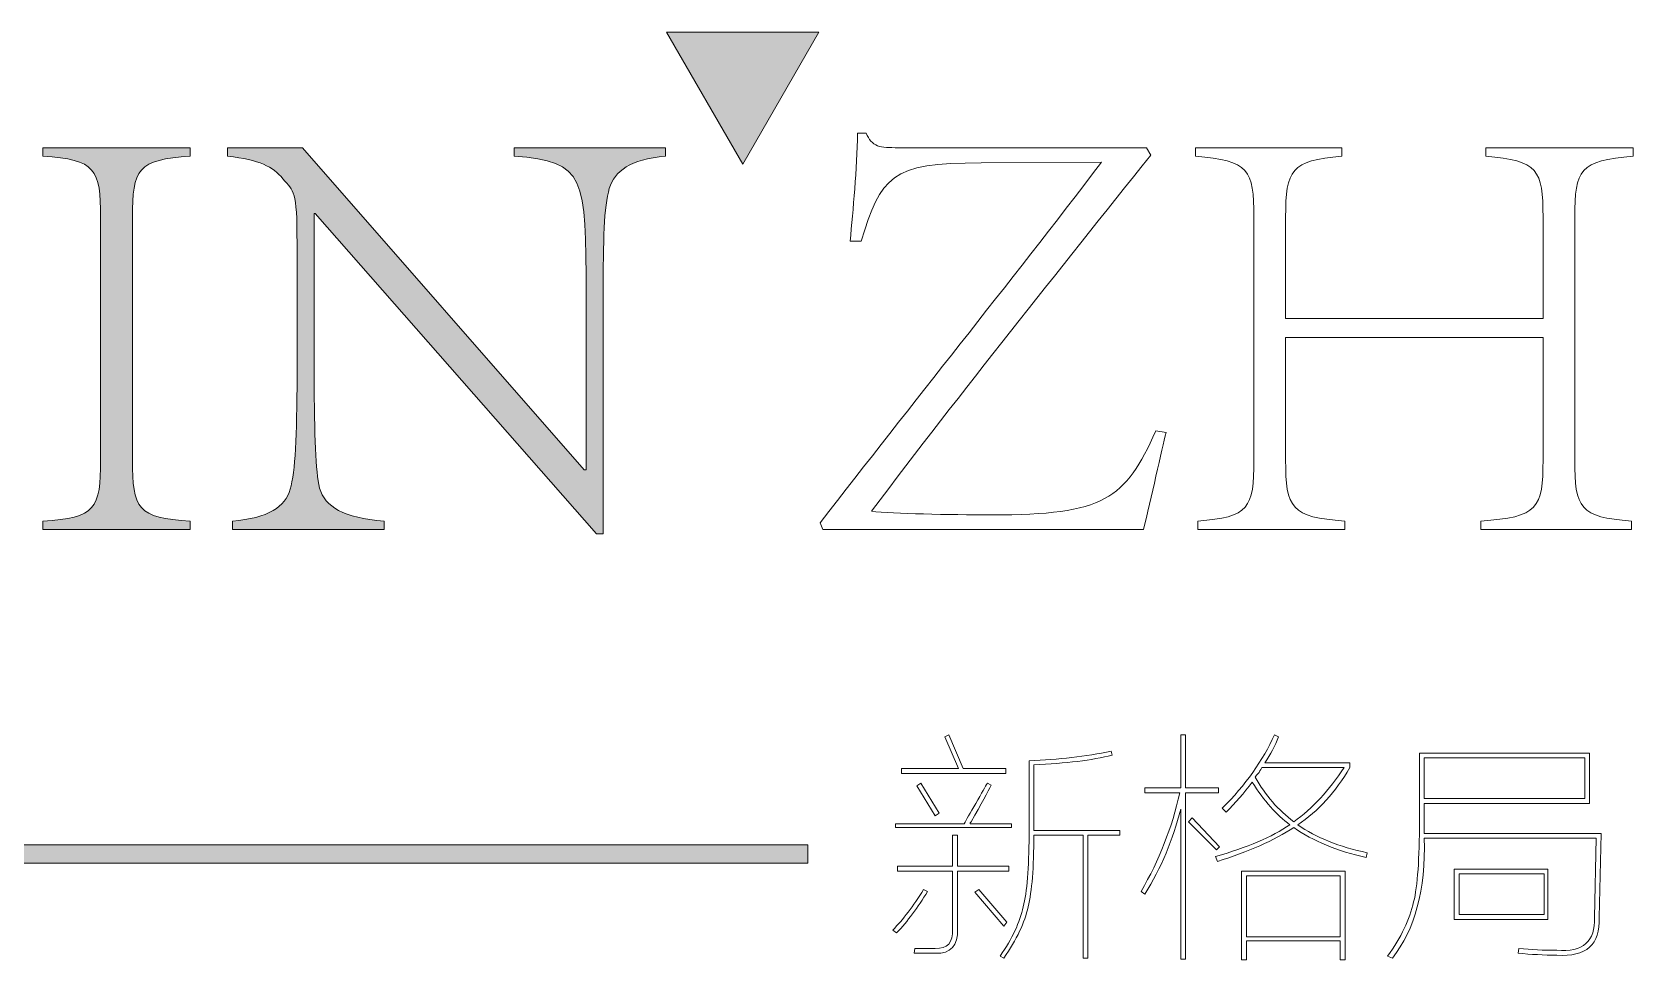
# Model space of a CAD drawing. Header units: inches. Extents: x -3272461 to -2504170, y 403793 to 1071042.
# Drawn here: x -2706401 to -2705472, y 944412 to 944950 of the extents above; entities that cross this region are included whole.
import ezdxf

# ---------------------------------------------------------------- set-up
doc = ezdxf.new("R2010")
doc.units = ezdxf.units.IN
doc.header["$LTSCALE"] = 1000
doc.header["$MEASUREMENT"] = 0
doc.layers.get('0').update_dxf_attribs({"lineweight": 18})

msp = doc.modelspace()

# ---------------------------------------------------------------- hatches: boundary and pattern name
for points in [[(-2705944.63, 944949.98), (-2705988.85, 944873.27), (-2706033.12, 944949.98)], [(-2706743.53, 944478.41), (-2705951.15, 944478.41), (-2705951.15, 944467.7), (-2706743.53, 944467.7)]]:
    msp.add_hatch(color=256).paths.add_polyline_path(points, flags=0)
h = msp.add_hatch(color=256)
edge = h.paths.add_edge_path(flags=0)
edge.add_spline(control_points=[(-2706285.01, 944661.31), (-2706285.01, 944661.31), (-2706285.01, 944666.27), (-2706285.01, 944666.27)], knot_values=[0, 0, 0, 0, 4.960938, 4.960938, 4.960938, 4.960938], weights=[1, 1, 1, 1], degree=3, periodic=0)
edge.add_spline(control_points=[(-2706285.01, 944666.27), (-2706264.13, 944667.69), (-2706254.21, 944674.78), (-2706251.39, 944684.67)], knot_values=[0, 0, 0, 0, 40.899243, 40.899243, 40.899243, 40.899243], weights=[1, 1, 1, 1], degree=3, periodic=0)
edge.add_spline(control_points=[(-2706251.39, 944684.67), (-2706248.56, 944695.3), (-2706247.49, 944714.76), (-2706247.49, 944750.51)], knot_values=[0, 0, 0, 0, 66.07788, 66.07788, 66.07788, 66.07788], weights=[1, 1, 1, 1], degree=3, periodic=0)
edge.add_spline(control_points=[(-2706247.49, 944750.51), (-2706247.49, 944750.51), (-2706247.49, 944827.31), (-2706247.49, 944827.31)], knot_values=[0, 0, 0, 0, 76.808404, 76.808404, 76.808404, 76.808404], weights=[1, 1, 1, 1], degree=3, periodic=0)
edge.add_spline(control_points=[(-2706247.49, 944827.31), (-2706247.49, 944858.82), (-2706249.27, 944857.05), (-2706255.64, 944864.83)], knot_values=[0, 0, 0, 0, 39.685295, 39.685295, 39.685295, 39.685295], weights=[1, 1, 1, 1], degree=3, periodic=0)
edge.add_spline(control_points=[(-2706255.64, 944864.83), (-2706261.65, 944871.91), (-2706269.08, 944875.8), (-2706287.83, 944877.92)], knot_values=[0, 0, 0, 0, 35.704408, 35.704408, 35.704408, 35.704408], weights=[1, 1, 1, 1], degree=3, periodic=0)
edge.add_spline(control_points=[(-2706287.83, 944877.92), (-2706287.83, 944877.92), (-2706287.83, 944882.88), (-2706287.83, 944882.88)], knot_values=[0, 0, 0, 0, 4.960938, 4.960938, 4.960938, 4.960938], weights=[1, 1, 1, 1], degree=3, periodic=0)
edge.add_spline(control_points=[(-2706287.83, 944882.88), (-2706287.83, 944882.88), (-2706244.31, 944882.88), (-2706244.31, 944882.88)], knot_values=[0, 0, 0, 0, 43.528781, 43.528781, 43.528781, 43.528781], weights=[1, 1, 1, 1], degree=3, periodic=0)
edge.add_spline(control_points=[(-2706244.31, 944882.88), (-2706244.31, 944882.88), (-2706080.8, 944696.01), (-2706080.8, 944696.01)], knot_values=[0, 0, 0, 0, 248.309224, 248.309224, 248.309224, 248.309224], weights=[1, 1, 1, 1], degree=3, periodic=0)
edge.add_spline(control_points=[(-2706080.8, 944696.01), (-2706080.8, 944696.01), (-2706079.73, 944696.01), (-2706079.73, 944696.01)], knot_values=[0, 0, 0, 0, 1.06798, 1.06798, 1.06798, 1.06798], weights=[1, 1, 1, 1], degree=3, periodic=0)
edge.add_spline(control_points=[(-2706079.73, 944696.01), (-2706079.73, 944696.01), (-2706079.73, 944796.88), (-2706079.73, 944796.88)], knot_values=[0, 0, 0, 0, 100.872396, 100.872396, 100.872396, 100.872396], weights=[1, 1, 1, 1], degree=3, periodic=0)
edge.add_spline(control_points=[(-2706079.73, 944796.88), (-2706079.73, 944865.88), (-2706080.08, 944875.1), (-2706121.49, 944877.92)], knot_values=[0, 0, 0, 0, 107.785617, 107.785617, 107.785617, 107.785617], weights=[1, 1, 1, 1], degree=3, periodic=0)
edge.add_spline(control_points=[(-2706121.49, 944877.92), (-2706121.49, 944877.92), (-2706121.49, 944882.88), (-2706121.49, 944882.88)], knot_values=[0, 0, 0, 0, 4.960938, 4.960938, 4.960938, 4.960938], weights=[1, 1, 1, 1], degree=3, periodic=0)
edge.add_spline(control_points=[(-2706121.49, 944882.88), (-2706121.49, 944882.88), (-2706033.72, 944882.88), (-2706033.72, 944882.88)], knot_values=[0, 0, 0, 0, 87.763807, 87.763807, 87.763807, 87.763807], weights=[1, 1, 1, 1], degree=3, periodic=0)
edge.add_spline(control_points=[(-2706033.72, 944882.88), (-2706033.72, 944882.88), (-2706033.72, 944877.92), (-2706033.72, 944877.92)], knot_values=[0, 0, 0, 0, 4.960938, 4.960938, 4.960938, 4.960938], weights=[1, 1, 1, 1], degree=3, periodic=0)
edge.add_spline(control_points=[(-2706033.72, 944877.92), (-2706054.24, 944876.15), (-2706063.09, 944869.43), (-2706066.28, 944859.16)], knot_values=[0, 0, 0, 0, 40.103089, 40.103089, 40.103089, 40.103089], weights=[1, 1, 1, 1], degree=3, periodic=0)
edge.add_spline(control_points=[(-2706066.28, 944859.16), (-2706069.47, 944848.21), (-2706069.83, 944830.16), (-2706069.83, 944796.88)], knot_values=[0, 0, 0, 0, 62.536458, 62.536458, 62.536458, 62.536458], weights=[1, 1, 1, 1], degree=3, periodic=0)
edge.add_spline(control_points=[(-2706069.83, 944796.88), (-2706069.83, 944796.88), (-2706069.83, 944658.83), (-2706069.83, 944658.83)], knot_values=[0, 0, 0, 0, 138.044976, 138.044976, 138.044976, 138.044976], weights=[1, 1, 1, 1], degree=3, periodic=0)
edge.add_spline(control_points=[(-2706069.83, 944658.83), (-2706069.83, 944658.83), (-2706073.72, 944658.83), (-2706073.72, 944658.83)], knot_values=[0, 0, 0, 0, 3.892958, 3.892958, 3.892958, 3.892958], weights=[1, 1, 1, 1], degree=3, periodic=0)
edge.add_spline(control_points=[(-2706073.72, 944658.83), (-2706073.72, 944658.83), (-2706236.88, 944844.66), (-2706236.88, 944844.66)], knot_values=[0, 0, 0, 0, 247.291949, 247.291949, 247.291949, 247.291949], weights=[1, 1, 1, 1], degree=3, periodic=0)
edge.add_spline(control_points=[(-2706236.88, 944844.66), (-2706236.88, 944844.66), (-2706237.59, 944844.66), (-2706237.59, 944844.66)], knot_values=[0, 0, 0, 0, 0.706245, 0.706245, 0.706245, 0.706245], weights=[1, 1, 1, 1], degree=3, periodic=0)
edge.add_spline(control_points=[(-2706237.59, 944844.66), (-2706237.59, 944844.66), (-2706237.59, 944750.51), (-2706237.59, 944750.51)], knot_values=[0, 0, 0, 0, 94.15446, 94.15446, 94.15446, 94.15446], weights=[1, 1, 1, 1], degree=3, periodic=0)
edge.add_spline(control_points=[(-2706237.59, 944750.51), (-2706237.23, 944714.76), (-2706236.88, 944695.3), (-2706234.4, 944685.39)], knot_values=[0, 0, 0, 0, 65.279462, 65.279462, 65.279462, 65.279462], weights=[1, 1, 1, 1], degree=3, periodic=0)
edge.add_spline(control_points=[(-2706234.4, 944685.39), (-2706231.21, 944674.4), (-2706220.6, 944668.05), (-2706196.88, 944666.27)], knot_values=[0, 0, 0, 0, 44.918978, 44.918978, 44.918978, 44.918978], weights=[1, 1, 1, 1], degree=3, periodic=0)
edge.add_spline(control_points=[(-2706196.88, 944666.27), (-2706196.88, 944666.27), (-2706196.88, 944661.31), (-2706196.88, 944661.31)], knot_values=[0, 0, 0, 0, 4.960938, 4.960938, 4.960938, 4.960938], weights=[1, 1, 1, 1], degree=3, periodic=0)
edge.add_spline(control_points=[(-2706196.88, 944661.31), (-2706196.88, 944661.31), (-2706285.01, 944661.31), (-2706285.01, 944661.31)], knot_values=[0, 0, 0, 0, 88.125543, 88.125543, 88.125543, 88.125543], weights=[1, 1, 1, 1], degree=3, periodic=0)
edge = h.paths.add_edge_path(flags=0)
edge.add_spline(control_points=[(-2706395.06, 944661.31), (-2706395.06, 944661.31), (-2706395.06, 944666.27), (-2706395.06, 944666.27)], knot_values=[0, 0, 0, 0, 4.960938, 4.960938, 4.960938, 4.960938], weights=[1, 1, 1, 1], degree=3, periodic=0)
edge.add_spline(control_points=[(-2706395.06, 944666.27), (-2706364.28, 944667.69), (-2706361.44, 944673.72), (-2706361.44, 944701.67)], knot_values=[0, 0, 0, 0, 58.826532, 58.826532, 58.826532, 58.826532], weights=[1, 1, 1, 1], degree=3, periodic=0)
edge.add_spline(control_points=[(-2706361.44, 944701.67), (-2706361.44, 944701.67), (-2706361.44, 944842.53), (-2706361.44, 944842.53)], knot_values=[0, 0, 0, 0, 140.852729, 140.852729, 140.852729, 140.852729], weights=[1, 1, 1, 1], degree=3, periodic=0)
edge.add_spline(control_points=[(-2706361.44, 944842.53), (-2706361.44, 944870.14), (-2706364.28, 944876.15), (-2706395.06, 944877.92)], knot_values=[0, 0, 0, 0, 58.615989, 58.615989, 58.615989, 58.615989], weights=[1, 1, 1, 1], degree=3, periodic=0)
edge.add_spline(control_points=[(-2706395.06, 944877.92), (-2706395.06, 944877.92), (-2706395.06, 944882.88), (-2706395.06, 944882.88)], knot_values=[0, 0, 0, 0, 4.960938, 4.960938, 4.960938, 4.960938], weights=[1, 1, 1, 1], degree=3, periodic=0)
edge.add_spline(control_points=[(-2706395.06, 944882.88), (-2706395.06, 944882.88), (-2706309.42, 944882.88), (-2706309.42, 944882.88)], knot_values=[0, 0, 0, 0, 85.645074, 85.645074, 85.645074, 85.645074], weights=[1, 1, 1, 1], degree=3, periodic=0)
edge.add_spline(control_points=[(-2706309.42, 944882.88), (-2706309.42, 944882.88), (-2706309.42, 944877.92), (-2706309.42, 944877.92)], knot_values=[0, 0, 0, 0, 4.960938, 4.960938, 4.960938, 4.960938], weights=[1, 1, 1, 1], degree=3, periodic=0)
edge.add_spline(control_points=[(-2706309.42, 944877.92), (-2706339.86, 944876.15), (-2706343.04, 944870.14), (-2706343.04, 944842.53)], knot_values=[0, 0, 0, 0, 58.517952, 58.517952, 58.517952, 58.517952], weights=[1, 1, 1, 1], degree=3, periodic=0)
edge.add_spline(control_points=[(-2706343.04, 944842.53), (-2706343.04, 944842.53), (-2706343.04, 944701.67), (-2706343.04, 944701.67)], knot_values=[0, 0, 0, 0, 140.852729, 140.852729, 140.852729, 140.852729], weights=[1, 1, 1, 1], degree=3, periodic=0)
edge.add_spline(control_points=[(-2706343.04, 944701.67), (-2706343.04, 944673.72), (-2706339.86, 944667.69), (-2706309.42, 944666.27)], knot_values=[0, 0, 0, 0, 58.72815, 58.72815, 58.72815, 58.72815], weights=[1, 1, 1, 1], degree=3, periodic=0)
edge.add_spline(control_points=[(-2706309.42, 944666.27), (-2706309.42, 944666.27), (-2706309.42, 944661.31), (-2706309.42, 944661.31)], knot_values=[0, 0, 0, 0, 4.960938, 4.960938, 4.960938, 4.960938], weights=[1, 1, 1, 1], degree=3, periodic=0)
edge.add_spline(control_points=[(-2706309.42, 944661.31), (-2706309.42, 944661.31), (-2706395.06, 944661.31), (-2706395.06, 944661.31)], knot_values=[0, 0, 0, 0, 85.645074, 85.645074, 85.645074, 85.645074], weights=[1, 1, 1, 1], degree=3, periodic=0)
edge = h.paths.add_edge_path(flags=0)
edge.add_spline(control_points=[(-2706628.26, 944877.92), (-2706628.26, 944877.92), (-2706628.26, 944882.88), (-2706628.26, 944882.88)], knot_values=[0, 0, 0, 0, 4.960938, 4.960938, 4.960938, 4.960938], weights=[1, 1, 1, 1], degree=3, periodic=0)
edge.add_spline(control_points=[(-2706628.26, 944882.88), (-2706628.26, 944882.88), (-2706549.68, 944882.88), (-2706549.68, 944882.88)], knot_values=[0, 0, 0, 0, 78.582628, 78.582628, 78.582628, 78.582628], weights=[1, 1, 1, 1], degree=3, periodic=0)
edge.add_spline(control_points=[(-2706549.68, 944882.88), (-2706549.68, 944882.88), (-2706549.68, 944877.92), (-2706549.68, 944877.92)], knot_values=[0, 0, 0, 0, 4.960938, 4.960938, 4.960938, 4.960938], weights=[1, 1, 1, 1], degree=3, periodic=0)
edge.add_spline(control_points=[(-2706549.68, 944877.92), (-2706567.39, 944876.15), (-2706574.1, 944874.39), (-2706574.1, 944869.43), (-2706574.1, 944866.95), (-2706572.33, 944863.42), (-2706569.14, 944858.82)], knot_values=[0, 0, 0, 0, 19.688689, 19.688689, 19.688689, 39.377378, 39.377378, 39.377378, 39.377378], weights=[1, 1, 1, 1, 1, 1, 1], degree=3, periodic=0)
edge.add_spline(control_points=[(-2706569.14, 944858.82), (-2706556.76, 944838.63), (-2706540.14, 944816.34), (-2706522.79, 944792.64)], knot_values=[0, 0, 0, 0, 80.82147, 80.82147, 80.82147, 80.82147], weights=[1, 1, 1, 1], degree=3, periodic=0)
edge.add_spline(control_points=[(-2706522.79, 944792.64), (-2706501.91, 944822.01), (-2706478.54, 944855.62), (-2706478.54, 944866.24), (-2706478.54, 944872.98), (-2706485.62, 944875.8), (-2706502.96, 944877.92)], knot_values=[0, 0, 0, 0, 57.853565, 57.853565, 57.853565, 115.70713, 115.70713, 115.70713, 115.70713], weights=[1, 1, 1, 1, 1, 1, 1], degree=3, periodic=0)
edge.add_spline(control_points=[(-2706502.96, 944877.92), (-2706502.96, 944877.92), (-2706502.96, 944882.88), (-2706502.96, 944882.88)], knot_values=[0, 0, 0, 0, 4.960938, 4.960938, 4.960938, 4.960938], weights=[1, 1, 1, 1], degree=3, periodic=0)
edge.add_spline(control_points=[(-2706502.96, 944882.88), (-2706502.96, 944882.88), (-2706422.28, 944882.88), (-2706422.28, 944882.88)], knot_values=[0, 0, 0, 0, 80.684136, 80.684136, 80.684136, 80.684136], weights=[1, 1, 1, 1], degree=3, periodic=0)
edge.add_spline(control_points=[(-2706422.28, 944882.88), (-2706422.28, 944882.88), (-2706422.28, 944877.92), (-2706422.28, 944877.92)], knot_values=[0, 0, 0, 0, 4.960938, 4.960938, 4.960938, 4.960938], weights=[1, 1, 1, 1], degree=3, periodic=0)
edge.add_spline(control_points=[(-2706422.28, 944877.92), (-2706449.53, 944874.74), (-2706455.18, 944867.67), (-2706471.48, 944847.83)], knot_values=[0, 0, 0, 0, 59.979828, 59.979828, 59.979828, 59.979828], weights=[1, 1, 1, 1], degree=3, periodic=0)
edge.add_spline(control_points=[(-2706471.48, 944847.83), (-2706476.42, 944841.47), (-2706488.1, 944826.26), (-2706518.19, 944784.85)], knot_values=[0, 0, 0, 0, 78.414223, 78.414223, 78.414223, 78.414223], weights=[1, 1, 1, 1], degree=3, periodic=0)
edge.add_spline(control_points=[(-2706518.19, 944784.85), (-2706496.59, 944754.05), (-2706473.59, 944721.84), (-2706458.37, 944700.97)], knot_values=[0, 0, 0, 0, 103.035853, 103.035853, 103.035853, 103.035853], weights=[1, 1, 1, 1], degree=3, periodic=0)
edge.add_spline(control_points=[(-2706458.37, 944700.97), (-2706442.45, 944678.3), (-2706432.53, 944668.41), (-2706407.41, 944665.93)], knot_values=[0, 0, 0, 0, 64.517635, 64.517635, 64.517635, 64.517635], weights=[1, 1, 1, 1], degree=3, periodic=0)
edge.add_spline(control_points=[(-2706407.41, 944665.93), (-2706407.41, 944665.93), (-2706407.41, 944661.31), (-2706407.41, 944661.31)], knot_values=[0, 0, 0, 0, 4.616428, 4.616428, 4.616428, 4.616428], weights=[1, 1, 1, 1], degree=3, periodic=0)
edge.add_spline(control_points=[(-2706407.41, 944661.31), (-2706407.41, 944661.31), (-2706489.17, 944661.31), (-2706489.17, 944661.31)], knot_values=[0, 0, 0, 0, 81.752116, 81.752116, 81.752116, 81.752116], weights=[1, 1, 1, 1], degree=3, periodic=0)
edge.add_spline(control_points=[(-2706489.17, 944661.31), (-2706489.17, 944661.31), (-2706489.17, 944665.93), (-2706489.17, 944665.93)], knot_values=[0, 0, 0, 0, 4.616428, 4.616428, 4.616428, 4.616428], weights=[1, 1, 1, 1], degree=3, periodic=0)
edge.add_spline(control_points=[(-2706489.17, 944665.93), (-2706475.01, 944667.69), (-2706467.22, 944670.17), (-2706467.22, 944676.54), (-2706467.22, 944679.02), (-2706468.29, 944681.5), (-2706470.05, 944685.03)], knot_values=[0, 0, 0, 0, 17.689676, 17.689676, 17.689676, 35.379351, 35.379351, 35.379351, 35.379351], weights=[1, 1, 1, 1, 1, 1, 1], degree=3, periodic=0)
edge.add_spline(control_points=[(-2706470.05, 944685.03), (-2706479.97, 944700.6), (-2706506.86, 944738.48), (-2706527.39, 944766.08)], knot_values=[0, 0, 0, 0, 99.294001, 99.294001, 99.294001, 99.294001], weights=[1, 1, 1, 1], degree=3, periodic=0)
edge.add_spline(control_points=[(-2706527.39, 944766.08), (-2706548.97, 944733.87), (-2706563.84, 944708.39), (-2706576.59, 944686.81)], knot_values=[0, 0, 0, 0, 93.311841, 93.311841, 93.311841, 93.311841], weights=[1, 1, 1, 1], degree=3, periodic=0)
edge.add_spline(control_points=[(-2706576.59, 944686.81), (-2706578.7, 944682.57), (-2706580.12, 944679.37), (-2706580.12, 944676.88), (-2706580.12, 944670.51), (-2706573.4, 944667.69), (-2706556.76, 944666.27)], knot_values=[0, 0, 0, 0, 19.26548, 19.26548, 19.26548, 38.53096, 38.53096, 38.53096, 38.53096], weights=[1, 1, 1, 1, 1, 1, 1], degree=3, periodic=0)
edge.add_spline(control_points=[(-2706556.76, 944666.27), (-2706556.76, 944666.27), (-2706556.76, 944661.31), (-2706556.76, 944661.31)], knot_values=[0, 0, 0, 0, 4.960938, 4.960938, 4.960938, 4.960938], weights=[1, 1, 1, 1], degree=3, periodic=0)
edge.add_spline(control_points=[(-2706556.76, 944661.31), (-2706556.76, 944661.31), (-2706635.34, 944661.31), (-2706635.34, 944661.31)], knot_values=[0, 0, 0, 0, 78.582628, 78.582628, 78.582628, 78.582628], weights=[1, 1, 1, 1], degree=3, periodic=0)
edge.add_spline(control_points=[(-2706635.34, 944661.31), (-2706635.34, 944661.31), (-2706635.34, 944666.27), (-2706635.34, 944666.27)], knot_values=[0, 0, 0, 0, 4.960938, 4.960938, 4.960938, 4.960938], weights=[1, 1, 1, 1], degree=3, periodic=0)
edge.add_spline(control_points=[(-2706635.34, 944666.27), (-2706614.45, 944668.75), (-2706605.25, 944675.83), (-2706594.64, 944687.51)], knot_values=[0, 0, 0, 0, 47.196175, 47.196175, 47.196175, 47.196175], weights=[1, 1, 1, 1], degree=3, periodic=0)
edge.add_spline(control_points=[(-2706594.64, 944687.51), (-2706591.09, 944690.36), (-2706575.52, 944711.58), (-2706532.69, 944774.23)], knot_values=[0, 0, 0, 0, 106.622788, 106.622788, 106.622788, 106.622788], weights=[1, 1, 1, 1], degree=3, periodic=0)
edge.add_spline(control_points=[(-2706532.69, 944774.23), (-2706552.87, 944803.96), (-2706572.33, 944832.62), (-2706580.82, 944843.25)], knot_values=[0, 0, 0, 0, 84.156517, 84.156517, 84.156517, 84.156517], weights=[1, 1, 1, 1], degree=3, periodic=0)
edge.add_spline(control_points=[(-2706580.82, 944843.25), (-2706598.53, 944868.72), (-2706601.01, 944874.74), (-2706628.26, 944877.92)], knot_values=[0, 0, 0, 0, 61.899373, 61.899373, 61.899373, 61.899373], weights=[1, 1, 1, 1], degree=3, periodic=0)

# ---------------------------------------------------------------- linework, layer by layer
for p, q in [((-2705988.85, 944873.27), (-2706033.12, 944949.98)), ((-2706033.12, 944949.98), (-2705944.63, 944949.98)), ((-2705944.63, 944949.98), (-2705988.85, 944873.27)), ((-2706395.06, 944882.88), (-2706395.06, 944877.92)), ((-2706309.42, 944882.88), (-2706309.42, 944877.92)), ((-2706287.83, 944882.88), (-2706287.83, 944877.92)), ((-2706121.49, 944882.88), (-2706121.49, 944877.92)), ((-2706033.72, 944882.88), (-2706033.72, 944877.92)), ((-2705726.25, 944882.88), (-2705726.25, 944877.92)), ((-2705641.31, 944882.88), (-2705641.31, 944877.92)), ((-2705557.78, 944882.88), (-2705557.78, 944877.92)), ((-2705472.14, 944882.88), (-2705472.14, 944877.92)), ((-2706361.44, 944842.53), (-2706361.44, 944701.67)), ((-2706343.04, 944842.53), (-2706343.04, 944701.67)), ((-2706237.59, 944844.66), (-2706237.59, 944750.51)), ((-2705692.28, 944842.53), (-2705692.28, 944701.67)), ((-2705673.87, 944842.53), (-2705673.87, 944783.79)), ((-2705524.52, 944842.53), (-2705524.52, 944783.79)), ((-2705506.11, 944842.53), (-2705506.11, 944701.67)), ((-2706247.49, 944827.31), (-2706247.49, 944750.51)), ((-2706079.73, 944796.88), (-2706079.73, 944696.01)), ((-2706069.83, 944796.88), (-2706069.83, 944658.83)), ((-2705673.87, 944772.81), (-2705673.87, 944701.67)), ((-2705524.52, 944772.81), (-2705524.52, 944701.67)), ((-2706395.06, 944666.27), (-2706395.06, 944661.31)), ((-2706309.42, 944666.27), (-2706309.42, 944661.31)), ((-2706285.01, 944666.27), (-2706285.01, 944661.31)), ((-2706196.88, 944666.27), (-2706196.88, 944661.31)), ((-2705724.84, 944666.27), (-2705724.84, 944661.31)), ((-2705639.54, 944666.27), (-2705639.54, 944661.31)), ((-2705560.61, 944666.27), (-2705560.61, 944661.31)), ((-2705473.19, 944666.27), (-2705473.19, 944661.31))]:
    msp.add_line(p, q)
at = {"lineweight": 9}
for p, q in [((-2705871.56, 944541.11), (-2705869.31, 944542.22)), ((-2705863.71, 944522.6), (-2705871.56, 944541.11)), ((-2705869.31, 944542.22), (-2705860.9, 944522.6)), ((-2705734.72, 944542.22), (-2705734.72, 944511.38)), ((-2705731.92, 944542.22), (-2705731.92, 944511.38)), ((-2705822.76, 944527.09), (-2705822.76, 944483.91)), ((-2705819.97, 944524.85), (-2705819.97, 944486.72)), ((-2705636.59, 944525.96), (-2705636.59, 944523.16)), ((-2705596.21, 944531.57), (-2705596.21, 944492.33)), ((-2705500.34, 944528.78), (-2705593.41, 944528.78)), ((-2705593.41, 944528.78), (-2705593.41, 944505.22)), ((-2705500.34, 944505.22), (-2705500.34, 944528.78)), ((-2705497.53, 944531.57), (-2705497.53, 944502.43)), ((-2705896.78, 944519.79), (-2705896.78, 944522.6)), ((-2705896.78, 944522.6), (-2705863.71, 944522.6)), ((-2705836.23, 944519.79), (-2705896.78, 944519.79)), ((-2705860.9, 944522.6), (-2705836.23, 944522.6)), ((-2705836.23, 944522.6), (-2705836.23, 944519.79)), ((-2705887.82, 944512.52), (-2705885.57, 944514.19)), ((-2705877.16, 944495.12), (-2705887.82, 944512.52)), ((-2705885.57, 944514.19), (-2705874.92, 944496.81)), ((-2705755.48, 944511.38), (-2705755.48, 944508.59)), ((-2705731.92, 944508.59), (-2705731.92, 944412.13)), ((-2705712.87, 944511.38), (-2705712.87, 944508.59)), ((-2705874.92, 944496.81), (-2705877.16, 944495.12)), ((-2705734.72, 944499.05), (-2705734.72, 944412.13)), ((-2705593.41, 944505.22), (-2705500.34, 944505.22)), ((-2705593.41, 944502.43), (-2705593.41, 944492.33)), ((-2705900.16, 944490.64), (-2705900.16, 944488.4)), ((-2705832.86, 944490.64), (-2705832.86, 944488.4)), ((-2705730.25, 944491.76), (-2705728.01, 944494)), ((-2705713.99, 944475.48), (-2705730.25, 944491.76)), ((-2705728.01, 944494), (-2705712.3, 944477.17)), ((-2705593.41, 944492.33), (-2705593.41, 944485.03)), ((-2705867.07, 944483.91), (-2705867.07, 944465.98)), ((-2705864.26, 944483.91), (-2705864.26, 944465.98)), ((-2705791.36, 944483.91), (-2705791.36, 944412.68)), ((-2705788.57, 944483.91), (-2705788.57, 944412.68)), ((-2705770.05, 944486.72), (-2705770.05, 944483.91)), ((-2705712.3, 944477.17), (-2705713.99, 944475.48)), ((-2705899.04, 944465.98), (-2705899.04, 944463.15)), ((-2705867.07, 944463.15), (-2705867.07, 944429.53)), ((-2705864.26, 944463.15), (-2705864.26, 944429.53)), ((-2705834.55, 944465.98), (-2705834.55, 944463.15)), ((-2705699.4, 944463.15), (-2705639.4, 944463.15)), ((-2705699.4, 944411.58), (-2705699.4, 944463.15)), ((-2705696.6, 944460.36), (-2705696.6, 944425.03)), ((-2705642.21, 944460.36), (-2705696.6, 944460.36)), ((-2705642.21, 944425.03), (-2705642.21, 944460.36)), ((-2705639.4, 944463.15), (-2705639.4, 944411.58)), ((-2705576.03, 944464.29), (-2705521.65, 944464.29)), ((-2705576.03, 944435.13), (-2705576.03, 944464.29)), ((-2705523.88, 944461.48), (-2705573.22, 944461.48)), ((-2705573.22, 944461.48), (-2705573.22, 944437.93)), ((-2705523.88, 944437.93), (-2705523.88, 944461.48)), ((-2705521.65, 944464.29), (-2705521.65, 944435.13)), ((-2705854.17, 944450.82), (-2705851.93, 944452.51)), ((-2705837.35, 944431.2), (-2705854.17, 944450.82)), ((-2705851.93, 944452.51), (-2705835.67, 944433.44)), ((-2705835.67, 944433.44), (-2705837.35, 944431.2)), ((-2705521.65, 944435.13), (-2705576.03, 944435.13)), ((-2705573.22, 944437.93), (-2705523.88, 944437.93)), ((-2705696.6, 944425.03), (-2705642.21, 944425.03)), ((-2705642.21, 944422.77), (-2705696.6, 944422.77)), ((-2705696.6, 944422.77), (-2705696.6, 944411.58)), ((-2705642.21, 944411.58), (-2705642.21, 944422.77)), ((-2705696.6, 944411.58), (-2705699.4, 944411.58)), ((-2705639.4, 944411.58), (-2705642.21, 944411.58))]:
    msp.add_line(p, q, dxfattribs=at)
at = {"lineweight": 0}
for p, q in [((-2706743.53, 944478.41), (-2705951.15, 944478.41)), ((-2705951.15, 944478.41), (-2705951.15, 944467.7)), ((-2705951.15, 944467.7), (-2706743.53, 944467.7))]:
    msp.add_line(p, q, dxfattribs=at)
for points in [[(-2705926.55, 944828.73), (-2705924.77, 944846.78), (-2705922.65, 944870.5), (-2705922.29, 944891.38)], [(-2705922.29, 944891.38), (-2705922.29, 944891.38), (-2705917.35, 944891.38), (-2705917.35, 944891.38)], [(-2705917.35, 944891.38), (-2705915.57, 944887.48), (-2705913.8, 944885.35), (-2705910.61, 944883.94)], [(-2706395.06, 944882.88), (-2706395.06, 944882.88), (-2706309.42, 944882.88), (-2706309.42, 944882.88)], [(-2706361.44, 944842.53), (-2706361.44, 944870.14), (-2706364.28, 944876.15), (-2706395.06, 944877.92)], [(-2706309.42, 944877.92), (-2706339.86, 944876.15), (-2706343.04, 944870.14), (-2706343.04, 944842.53)], [(-2706287.83, 944882.88), (-2706287.83, 944882.88), (-2706244.31, 944882.88), (-2706244.31, 944882.88)], [(-2706255.64, 944864.83), (-2706261.65, 944871.91), (-2706269.08, 944875.8), (-2706287.83, 944877.92)], [(-2706244.31, 944882.88), (-2706244.31, 944882.88), (-2706080.8, 944696.01), (-2706080.8, 944696.01)], [(-2706121.49, 944882.88), (-2706121.49, 944882.88), (-2706033.72, 944882.88), (-2706033.72, 944882.88)], [(-2706079.73, 944796.88), (-2706079.73, 944865.88), (-2706080.08, 944875.1), (-2706121.49, 944877.92)], [(-2706033.72, 944877.92), (-2706054.24, 944876.15), (-2706063.09, 944869.43), (-2706066.28, 944859.16)], [(-2705752.05, 944878.63), (-2705806.21, 944810.69), (-2705861.07, 944742.38), (-2705914.16, 944671.94)], [(-2705910.61, 944883.94), (-2705907.79, 944882.88), (-2705903.9, 944882.88), (-2705898.59, 944882.88)], [(-2705898.59, 944882.88), (-2705898.59, 944882.88), (-2705754.53, 944882.88), (-2705754.53, 944882.88)], [(-2705754.53, 944882.88), (-2705754.53, 944882.88), (-2705752.05, 944878.63), (-2705752.05, 944878.63)], [(-2705726.25, 944882.88), (-2705726.25, 944882.88), (-2705641.31, 944882.88), (-2705641.31, 944882.88)], [(-2705692.28, 944842.53), (-2705692.28, 944870.14), (-2705695.11, 944875.46), (-2705726.25, 944877.92)], [(-2705641.31, 944877.92), (-2705670.68, 944875.46), (-2705673.87, 944870.14), (-2705673.87, 944842.53)], [(-2705557.78, 944882.88), (-2705557.78, 944882.88), (-2705472.14, 944882.88), (-2705472.14, 944882.88)], [(-2705524.52, 944842.53), (-2705524.52, 944870.14), (-2705527.35, 944875.46), (-2705557.78, 944877.92)], [(-2705472.14, 944877.92), (-2705503.28, 944875.46), (-2705506.11, 944870.14), (-2705506.11, 944842.53)], [(-2705943.89, 944665.21), (-2705890.44, 944734.59), (-2705835.24, 944802.91), (-2705780.72, 944874.39)], [(-2705850.45, 944874.03), (-2705903.53, 944874.39), (-2705908.5, 944865.54), (-2705920.17, 944828.73)], [(-2705780.72, 944874.39), (-2705780.72, 944874.39), (-2705850.45, 944874.03), (-2705850.45, 944874.03)], [(-2706247.49, 944827.31), (-2706247.49, 944858.82), (-2706249.27, 944857.05), (-2706255.64, 944864.83)], [(-2706066.28, 944859.16), (-2706069.47, 944848.21), (-2706069.83, 944830.16), (-2706069.83, 944796.88)], [(-2706073.72, 944658.83), (-2706073.72, 944658.83), (-2706236.88, 944844.66), (-2706236.88, 944844.66)], [(-2706236.88, 944844.66), (-2706236.88, 944844.66), (-2706237.59, 944844.66), (-2706237.59, 944844.66)], [(-2705920.17, 944828.73), (-2705920.17, 944828.73), (-2705926.55, 944828.73), (-2705926.55, 944828.73)], [(-2705673.87, 944783.79), (-2705673.87, 944783.79), (-2705524.52, 944783.79), (-2705524.52, 944783.79)], [(-2705524.52, 944772.81), (-2705524.52, 944772.81), (-2705673.87, 944772.81), (-2705673.87, 944772.81)], [(-2706251.39, 944684.67), (-2706248.56, 944695.3), (-2706247.49, 944714.76), (-2706247.49, 944750.51)], [(-2706237.59, 944750.51), (-2706237.23, 944714.76), (-2706236.88, 944695.3), (-2706234.4, 944685.39)], [(-2705743.22, 944717.61), (-2705745.68, 944708.39), (-2705752.05, 944678.3), (-2705756.31, 944661.31)], [(-2705749.23, 944718.66), (-2705749.23, 944718.66), (-2705743.22, 944717.61), (-2705743.22, 944717.61)], [(-2706395.06, 944666.27), (-2706364.28, 944667.69), (-2706361.44, 944673.72), (-2706361.44, 944701.67)], [(-2706343.04, 944701.67), (-2706343.04, 944673.72), (-2706339.86, 944667.69), (-2706309.42, 944666.27)], [(-2705724.84, 944666.27), (-2705695.11, 944668.41), (-2705692.28, 944673.72), (-2705692.28, 944701.67)], [(-2705673.87, 944701.67), (-2705673.87, 944673.72), (-2705670.68, 944668.41), (-2705639.54, 944666.27)], [(-2705560.61, 944666.27), (-2705527.35, 944668.41), (-2705524.52, 944673.72), (-2705524.52, 944701.67)], [(-2705506.11, 944701.67), (-2705506.11, 944673.72), (-2705503.28, 944668.41), (-2705473.19, 944666.27)], [(-2706080.8, 944696.01), (-2706080.8, 944696.01), (-2706079.73, 944696.01), (-2706079.73, 944696.01)], [(-2706285.01, 944666.27), (-2706264.13, 944667.69), (-2706254.21, 944674.78), (-2706251.39, 944684.67)], [(-2706234.4, 944685.39), (-2706231.21, 944674.4), (-2706220.6, 944668.05), (-2706196.88, 944666.27)], [(-2705942.46, 944661.31), (-2705942.46, 944661.31), (-2705943.89, 944665.21), (-2705943.89, 944665.21)], [(-2706309.42, 944661.31), (-2706309.42, 944661.31), (-2706395.06, 944661.31), (-2706395.06, 944661.31)], [(-2706196.88, 944661.31), (-2706196.88, 944661.31), (-2706285.01, 944661.31), (-2706285.01, 944661.31)], [(-2706069.83, 944658.83), (-2706069.83, 944658.83), (-2706073.72, 944658.83), (-2706073.72, 944658.83)], [(-2705756.31, 944661.31), (-2705756.31, 944661.31), (-2705942.46, 944661.31), (-2705942.46, 944661.31)], [(-2705639.54, 944661.31), (-2705639.54, 944661.31), (-2705724.84, 944661.31), (-2705724.84, 944661.31)], [(-2705473.19, 944661.31), (-2705473.19, 944661.31), (-2705560.61, 944661.31), (-2705560.61, 944661.31)]]:
    msp.add_open_spline(points, degree=3)
msp.add_open_spline([(-2705914.16, 944671.94), (-2705901.42, 944670.51), (-2705869.57, 944669.82), (-2705844.43, 944669.82), (-2705778.96, 944669.82), (-2705766.92, 944678.68), (-2705749.23, 944718.66)], degree=3, knots=[0, 0, 0, 0, 92.654103, 92.654103, 92.654103, 185.308205, 185.308205, 185.308205, 185.308205])
at = {"lineweight": 9}
for points in [[(-2705734.72, 944542.22), (-2705734.72, 944542.22), (-2705731.92, 944542.22), (-2705731.92, 944542.22)], [(-2705710.61, 944499.6), (-2705697.16, 944513.07), (-2705687.06, 944527.26), (-2705680.34, 944542.22)], [(-2705678.09, 944541.11), (-2705679.96, 944535.88), (-2705682.58, 944530.81), (-2705685.94, 944525.96)], [(-2705680.34, 944542.22), (-2705680.34, 944542.22), (-2705678.09, 944541.11), (-2705678.09, 944541.11)], [(-2705822.76, 944527.09), (-2705805.57, 944527.83), (-2705789.69, 944529.69), (-2705775.1, 944532.69)], [(-2705774.55, 944530.45), (-2705786.14, 944527.45), (-2705801.28, 944525.58), (-2705819.97, 944524.85)], [(-2705775.1, 944532.69), (-2705775.1, 944532.69), (-2705774.55, 944530.45), (-2705774.55, 944530.45)], [(-2705685.94, 944525.96), (-2705685.94, 944525.96), (-2705636.59, 944525.96), (-2705636.59, 944525.96)], [(-2705596.21, 944531.57), (-2705596.21, 944531.57), (-2705497.53, 944531.57), (-2705497.53, 944531.57)], [(-2705689.3, 944520.36), (-2705690.42, 944519.24), (-2705691.18, 944518.31), (-2705691.56, 944517.55)], [(-2705691.56, 944517.55), (-2705685.58, 944507.08), (-2705678.09, 944498.5), (-2705669.11, 944491.76)], [(-2705687.63, 944523.16), (-2705688.01, 944522.79), (-2705688.56, 944521.86), (-2705689.3, 944520.36)], [(-2705639.97, 944523.16), (-2705639.97, 944523.16), (-2705687.63, 944523.16), (-2705687.63, 944523.16)], [(-2705669.11, 944491.76), (-2705658.28, 944499.6), (-2705648.56, 944510.07), (-2705639.97, 944523.16)], [(-2705636.59, 944523.16), (-2705644.82, 944508.95), (-2705654.92, 944497.93), (-2705666.87, 944490.07)], [(-2705844.64, 944513.07), (-2705846.52, 944509.32), (-2705850.45, 944502.22), (-2705856.42, 944491.76)], [(-2705853.61, 944502.43), (-2705850.26, 944508.39), (-2705848, 944512.31), (-2705846.88, 944514.19)], [(-2705846.88, 944514.19), (-2705846.88, 944514.19), (-2705844.64, 944513.07), (-2705844.64, 944513.07)], [(-2705757.72, 944451.39), (-2705747.26, 944469.32), (-2705739.77, 944488.4), (-2705735.29, 944508.59)], [(-2705755.48, 944511.38), (-2705755.48, 944511.38), (-2705734.72, 944511.38), (-2705734.72, 944511.38)], [(-2705735.29, 944508.59), (-2705735.29, 944508.59), (-2705755.48, 944508.59), (-2705755.48, 944508.59)], [(-2705731.92, 944511.38), (-2705731.92, 944511.38), (-2705712.87, 944511.38), (-2705712.87, 944511.38)], [(-2705712.87, 944508.59), (-2705712.87, 944508.59), (-2705731.92, 944508.59), (-2705731.92, 944508.59)], [(-2705693.23, 944514.76), (-2705698.1, 944508.39), (-2705703.15, 944502.6), (-2705708.37, 944497.36)], [(-2705671.37, 944490.07), (-2705679.21, 944495.67), (-2705686.51, 944503.91), (-2705693.23, 944514.76)], [(-2705860.33, 944490.64), (-2705859.21, 944492.88), (-2705856.97, 944496.81), (-2705853.61, 944502.43)], [(-2705734.72, 944499.05), (-2705739.22, 944481.48), (-2705746.13, 944465.03), (-2705755.48, 944449.72)], [(-2705708.37, 944497.36), (-2705708.37, 944497.36), (-2705710.61, 944499.6), (-2705710.61, 944499.6)], [(-2705497.53, 944502.43), (-2705497.53, 944502.43), (-2705593.41, 944502.43), (-2705593.41, 944502.43)], [(-2705832.86, 944488.4), (-2705832.86, 944488.4), (-2705900.16, 944488.4), (-2705900.16, 944488.4)], [(-2705900.16, 944490.64), (-2705900.16, 944490.64), (-2705860.33, 944490.64), (-2705860.33, 944490.64)], [(-2705856.97, 944490.64), (-2705856.97, 944490.64), (-2705832.86, 944490.64), (-2705832.86, 944490.64)], [(-2705856.42, 944491.76), (-2705856.78, 944491.38), (-2705856.97, 944491), (-2705856.97, 944490.64)], [(-2705714.54, 944471.57), (-2705696.23, 944476.79), (-2705681.83, 944482.96), (-2705671.37, 944490.07)], [(-2705669.11, 944488.4), (-2705680.71, 944480.91), (-2705695.47, 944474.38), (-2705713.42, 944468.77)], [(-2705627.07, 944471.01), (-2705643.89, 944474.74), (-2705657.9, 944480.55), (-2705669.11, 944488.4)], [(-2705666.87, 944490.07), (-2705656.04, 944482.58), (-2705642.59, 944477.17), (-2705626.5, 944473.81)], [(-2705599.59, 944445.22), (-2705597.33, 944454.56), (-2705596.21, 944470.25), (-2705596.21, 944492.33)], [(-2705867.07, 944483.91), (-2705867.07, 944483.91), (-2705864.26, 944483.91), (-2705864.26, 944483.91)], [(-2705826.14, 944442.41), (-2705823.9, 944451.01), (-2705822.76, 944464.84), (-2705822.76, 944483.91)], [(-2705819.97, 944483.91), (-2705819.97, 944465.22), (-2705821.09, 944451.39), (-2705823.33, 944442.41)], [(-2705819.97, 944486.72), (-2705819.97, 944486.72), (-2705770.05, 944486.72), (-2705770.05, 944486.72)], [(-2705791.36, 944483.91), (-2705791.36, 944483.91), (-2705819.97, 944483.91), (-2705819.97, 944483.91)], [(-2705770.05, 944483.91), (-2705770.05, 944483.91), (-2705788.57, 944483.91), (-2705788.57, 944483.91)], [(-2705593.41, 944482.24), (-2705592.67, 944452.32), (-2705598.83, 944429.15), (-2705611.92, 944412.68)], [(-2705593.41, 944485.03), (-2705593.41, 944485.03), (-2705490.79, 944485.03), (-2705490.79, 944485.03)], [(-2705493.6, 944482.24), (-2705493.6, 944482.24), (-2705593.41, 944482.24), (-2705593.41, 944482.24)], [(-2705494.72, 944436.24), (-2705494.72, 944436.24), (-2705493.6, 944482.24), (-2705493.6, 944482.24)], [(-2705490.79, 944485.03), (-2705490.79, 944485.03), (-2705491.91, 944436.24), (-2705491.91, 944436.24)], [(-2705713.42, 944468.77), (-2705713.42, 944468.77), (-2705714.54, 944471.57), (-2705714.54, 944471.57)], [(-2705626.5, 944473.81), (-2705626.5, 944473.81), (-2705627.07, 944471.01), (-2705627.07, 944471.01)], [(-2705899.04, 944465.98), (-2705899.04, 944465.98), (-2705867.07, 944465.98), (-2705867.07, 944465.98)], [(-2705867.07, 944463.15), (-2705867.07, 944463.15), (-2705899.04, 944463.15), (-2705899.04, 944463.15)], [(-2705864.26, 944465.98), (-2705864.26, 944465.98), (-2705834.55, 944465.98), (-2705834.55, 944465.98)], [(-2705834.55, 944463.15), (-2705834.55, 944463.15), (-2705864.26, 944463.15), (-2705864.26, 944463.15)], [(-2705901.83, 944428.96), (-2705895.87, 944434.94), (-2705889.87, 944442.79), (-2705883.9, 944452.51)], [(-2705881.66, 944451.39), (-2705887.26, 944442.03), (-2705893.23, 944434.01), (-2705899.59, 944427.27)], [(-2705883.9, 944452.51), (-2705883.9, 944452.51), (-2705881.66, 944451.39), (-2705881.66, 944451.39)], [(-2705755.48, 944449.72), (-2705755.48, 944449.72), (-2705757.72, 944451.39), (-2705757.72, 944451.39)], [(-2705839.59, 944413.82), (-2705832.5, 944423.91), (-2705828.02, 944433.44), (-2705826.14, 944442.41)], [(-2705823.33, 944442.41), (-2705825.21, 944433.44), (-2705829.88, 944423.53), (-2705837.35, 944412.68)], [(-2705614.71, 944413.82), (-2705606.88, 944424.67), (-2705601.83, 944435.13), (-2705599.59, 944445.22)], [(-2705491.91, 944436.24), (-2705491.17, 944420.54), (-2705499.41, 944413.27), (-2705516.6, 944414.37)], [(-2705516.6, 944417.18), (-2705501.27, 944416.06), (-2705493.98, 944422.43), (-2705494.72, 944436.24)], [(-2705899.59, 944427.27), (-2705899.59, 944427.27), (-2705901.83, 944428.96), (-2705901.83, 944428.96)], [(-2705864.26, 944429.53), (-2705863.9, 944419.79), (-2705868.19, 944415.13), (-2705877.16, 944415.51)], [(-2705877.16, 944418.3), (-2705870.07, 944417.93), (-2705866.71, 944421.67), (-2705867.07, 944429.53)], [(-2705889.5, 944415.51), (-2705889.5, 944415.51), (-2705888.94, 944418.3), (-2705888.94, 944418.3)], [(-2705877.16, 944415.51), (-2705881.28, 944415.51), (-2705885.4, 944415.51), (-2705889.5, 944415.51)], [(-2705888.94, 944418.3), (-2705884.83, 944418.3), (-2705880.9, 944418.3), (-2705877.16, 944418.3)], [(-2705837.35, 944412.68), (-2705837.35, 944412.68), (-2705839.59, 944413.82), (-2705839.59, 944413.82)], [(-2705788.57, 944412.68), (-2705788.57, 944412.68), (-2705791.36, 944412.68), (-2705791.36, 944412.68)], [(-2705611.92, 944412.68), (-2705611.92, 944412.68), (-2705614.71, 944413.82), (-2705614.71, 944413.82)], [(-2705539.03, 944415.51), (-2705539.03, 944415.51), (-2705538.46, 944418.3), (-2705538.46, 944418.3)], [(-2705516.6, 944414.37), (-2705524.07, 944414.37), (-2705531.55, 944414.75), (-2705539.03, 944415.51)], [(-2705538.46, 944418.3), (-2705531.36, 944417.56), (-2705524.07, 944417.18), (-2705516.6, 944417.18)], [(-2705731.92, 944412.13), (-2705731.92, 944412.13), (-2705734.72, 944412.13), (-2705734.72, 944412.13)]]:
    msp.add_open_spline(points, degree=3, dxfattribs=at)

doc.saveas('drawing.dxf')
